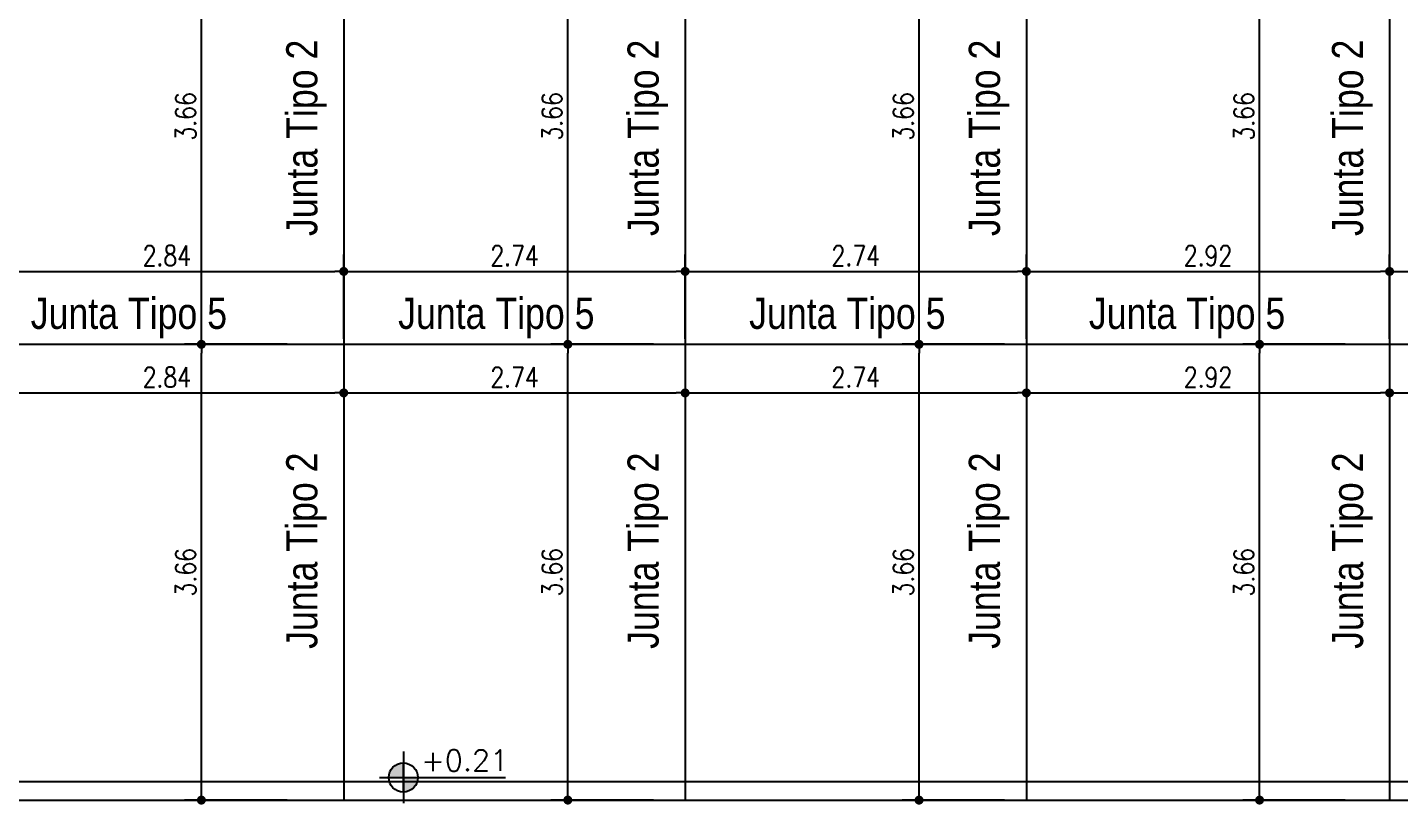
# Model space of a CAD drawing. Header units: millimetres. Extents: x 28448 to 57563, y -116865 to -58388.
# Drawn here: x 28816.08 to 28827.1, y -58468.43 to -58462.19 of the extents above; entities that cross this region are included whole.
import ezdxf

# ---------------------------------------------------------------- set-up
doc = ezdxf.new("R2010")
doc.units = ezdxf.units.MM
doc.header["$PDMODE"] = 35
doc.header["$PDSIZE"] = 0.5
doc.layers.get('DEFPOINTS').update_dxf_attribs({"color": 252, "lineweight": 5})
doc.layers.add('-PA-Cotas', color=4, linetype='Continuous')
doc.layers.add('Proyecto de Pavimento', color=4, linetype='Continuous')
doc.styles.add('Angosta', font='romans.shx', dxfattribs={"width": 0.8})
doc.styles.add('ARIAL', font='ARIALN.TTF')
doc.styles.add('romans', font='romans.shx')
doc.dimstyles.new('JC_1@100', dxfattribs={"dimscale": 0.9, "dimtxt": 0.18, "dimasz": 0.08, "dimexe": 0.15, "dimexo": 0.05, "dimgap": 0.05, "dimtad": 1, "dimzin": 1, "dimdsep": 46, "dimtxsty": 'Angosta', "dimblk1": 'DOT', "dimblk2": 'DOT', "dimsah": 1, "dimcen": 0.09, "dimclrd": 2, "dimclre": 1, "dimclrt": 3, "dimaunit": 1, "dimadec": 3, "dimazin": 0, "dimtfac": 1.8, "dimtmove": 2, "dimatfit": 3, "dimldrblk": 'DOT', "dimfxl": 0.15, "dimtolj": 1, "dimtzin": 0, "dimarcsym": 0})

# ---------------------------------------------------------------- blocks, each defined once
blk = doc.blocks.new('A$C445B3242')
h = blk.add_hatch(color=256)
h.paths.add_polyline_path([(0.195, 0.389, 0.414214), (0, 0.195), (0.195, 0.195)])
h.paths.add_polyline_path([(0.195, 0, 0.414214), (0.389, 0.195), (0.195, 0.195)])
for p, q in [((0.195, 0.389), (0.195, 0)), ((0.197, 0.544), (0.197, -0.147)), ((-0.123, 0.194), (1.565, 0.194)), ((0, 0.195), (0.389, 0.195))]:
    blk.add_line(p, q)
blk.add_circle((0.195, 0.195), 0.195)
blk = doc.blocks.new('_Dot')
at = {"color": 0, "linetype": 'ByBlock', "lineweight": -2}
blk.add_line((-0.5, 0), (-1, 0), dxfattribs=at)
at = {"color": 0, "linetype": 'ByBlock', "const_width": 0.5}
blk.add_lwpolyline([(-0.25, 0, 1), (0.25, 0, 1)], format="xyb", close=True, dxfattribs=at)
blk = doc.blocks.new('*D546')
at = {"layer": 'DEFPOINTS', "color": 0, "transparency": 16777216}
for p in [(28818.622, -58464.147), (28815.782, -58464.732), (28818.622, -58464.732)]:
    blk.add_point(p, dxfattribs=at)
at = {"layer": 'Proyecto de Pavimento', "color": 1, "lineweight": -2, "transparency": 16777216}
for p, q in [((28815.782, -58464.687), (28815.782, -58464.012)), ((28818.622, -58464.687), (28818.622, -58464.012))]:
    blk.add_line(p, q, dxfattribs=at)
at = {"layer": 'Proyecto de Pavimento', "color": 2, "lineweight": -2, "transparency": 16777216}
blk.add_line((28815.854, -58464.147), (28818.55, -58464.147), dxfattribs=at)
at = {"layer": 'Proyecto de Pavimento', "color": 2, "lineweight": -2, "transparency": 16777216, "xscale": 0.072, "yscale": 0.072, "zscale": 0.072, "rotation": 180}
blk.add_blockref('_Dot', (28815.782, -58464.147), dxfattribs=at)
at = {"layer": 'Proyecto de Pavimento', "color": 2, "lineweight": -2, "transparency": 16777216, "xscale": 0.072, "yscale": 0.072, "zscale": 0.072}
blk.add_blockref('_Dot', (28818.622, -58464.147), dxfattribs=at)
at = {"layer": 'Proyecto de Pavimento', "color": 3, "transparency": 16777216, "insert": (28817.202, -58464.021), "char_height": 0.162, "attachment_point": 5, "style": 'Angosta'}
blk.add_mtext('\\A1;2.84', dxfattribs=at)
blk = doc.blocks.new('*D543')
at = {"layer": 'DEFPOINTS', "color": 0, "transparency": 16777216}
for p in [(28815.782, -58464.732), (28818.622, -58464.732), (28818.622, -58465.122)]:
    blk.add_point(p, dxfattribs=at)
at = {"layer": 'Proyecto de Pavimento', "color": 1, "lineweight": -2, "transparency": 16777216}
for p, q in [((28815.782, -58464.777), (28815.782, -58465.257)), ((28818.622, -58464.777), (28818.622, -58465.257))]:
    blk.add_line(p, q, dxfattribs=at)
at = {"layer": 'Proyecto de Pavimento', "color": 2, "lineweight": -2, "transparency": 16777216}
blk.add_line((28815.854, -58465.122), (28818.55, -58465.122), dxfattribs=at)
at = {"layer": 'Proyecto de Pavimento', "color": 2, "lineweight": -2, "transparency": 16777216, "xscale": 0.072, "yscale": 0.072, "zscale": 0.072, "rotation": 180}
blk.add_blockref('_Dot', (28815.782, -58465.122), dxfattribs=at)
at = {"layer": 'Proyecto de Pavimento', "color": 2, "lineweight": -2, "transparency": 16777216, "xscale": 0.072, "yscale": 0.072, "zscale": 0.072}
blk.add_blockref('_Dot', (28818.622, -58465.122), dxfattribs=at)
at = {"layer": 'Proyecto de Pavimento', "color": 3, "transparency": 16777216, "insert": (28817.202, -58464.996), "char_height": 0.162, "attachment_point": 5, "style": 'Angosta'}
blk.add_mtext('\\A1;2.84', dxfattribs=at)
blk = doc.blocks.new('*D544')
at = {"layer": 'DEFPOINTS', "color": 0, "transparency": 16777216}
for p in [(28817.479, -58464.732), (28818.212, -58464.732), (28818.212, -58468.39)]:
    blk.add_point(p, dxfattribs=at)
at = {"layer": 'Proyecto de Pavimento', "color": 1, "lineweight": -2, "transparency": 16777216}
for p, q in [((28818.167, -58464.732), (28817.344, -58464.732)), ((28818.167, -58468.39), (28817.344, -58468.39))]:
    blk.add_line(p, q, dxfattribs=at)
at = {"layer": 'Proyecto de Pavimento', "color": 2, "lineweight": -2, "transparency": 16777216}
blk.add_line((28817.479, -58468.318), (28817.479, -58464.804), dxfattribs=at)
at = {"layer": 'Proyecto de Pavimento', "color": 2, "lineweight": -2, "transparency": 16777216, "xscale": 0.072, "yscale": 0.072, "zscale": 0.072}
for p, rotation in [((28817.479, -58464.732), 90), ((28817.479, -58468.39), 270)]:
    blk.add_blockref('_Dot', p, dxfattribs=dict(at, rotation=rotation))
at = {"layer": 'Proyecto de Pavimento', "color": 3, "transparency": 16777216, "insert": (28817.353, -58466.561), "char_height": 0.162, "attachment_point": 5, "rotation": 90, "style": 'Angosta'}
blk.add_mtext('\\A1;3.66', dxfattribs=at)
blk = doc.blocks.new('*D545')
at = {"layer": 'DEFPOINTS', "color": 0, "transparency": 16777216}
for p in [(28817.479, -58461.074), (28818.212, -58461.074), (28818.212, -58464.732)]:
    blk.add_point(p, dxfattribs=at)
at = {"layer": 'Proyecto de Pavimento', "color": 1, "lineweight": -2, "transparency": 16777216}
for p, q in [((28818.167, -58461.074), (28817.344, -58461.074)), ((28818.167, -58464.732), (28817.344, -58464.732))]:
    blk.add_line(p, q, dxfattribs=at)
at = {"layer": 'Proyecto de Pavimento', "color": 2, "lineweight": -2, "transparency": 16777216}
blk.add_line((28817.479, -58464.66), (28817.479, -58461.146), dxfattribs=at)
at = {"layer": 'Proyecto de Pavimento', "color": 2, "lineweight": -2, "transparency": 16777216, "xscale": 0.072, "yscale": 0.072, "zscale": 0.072}
for p, rotation in [((28817.479, -58461.074), 90), ((28817.479, -58464.732), 270)]:
    blk.add_blockref('_Dot', p, dxfattribs=dict(at, rotation=rotation))
at = {"layer": 'Proyecto de Pavimento', "color": 3, "transparency": 16777216, "insert": (28817.353, -58462.903), "char_height": 0.162, "attachment_point": 5, "rotation": 90, "style": 'Angosta'}
blk.add_mtext('\\A1;3.66', dxfattribs=at)
blk = doc.blocks.new('*D550')
at = {"layer": 'DEFPOINTS', "color": 0, "transparency": 16777216}
for p in [(28821.363, -58464.147), (28818.622, -58464.732), (28821.363, -58464.732)]:
    blk.add_point(p, dxfattribs=at)
at = {"layer": 'Proyecto de Pavimento', "color": 1, "lineweight": -2, "transparency": 16777216}
for p, q in [((28818.622, -58464.687), (28818.622, -58464.012)), ((28821.363, -58464.687), (28821.363, -58464.012))]:
    blk.add_line(p, q, dxfattribs=at)
at = {"layer": 'Proyecto de Pavimento', "color": 2, "lineweight": -2, "transparency": 16777216}
blk.add_line((28818.694, -58464.147), (28821.291, -58464.147), dxfattribs=at)
at = {"layer": 'Proyecto de Pavimento', "color": 2, "lineweight": -2, "transparency": 16777216, "xscale": 0.072, "yscale": 0.072, "zscale": 0.072, "rotation": 180}
blk.add_blockref('_Dot', (28818.622, -58464.147), dxfattribs=at)
at = {"layer": 'Proyecto de Pavimento', "color": 2, "lineweight": -2, "transparency": 16777216, "xscale": 0.072, "yscale": 0.072, "zscale": 0.072}
blk.add_blockref('_Dot', (28821.363, -58464.147), dxfattribs=at)
at = {"layer": 'Proyecto de Pavimento', "color": 3, "transparency": 16777216, "insert": (28819.993, -58464.021), "char_height": 0.162, "attachment_point": 5, "style": 'Angosta'}
blk.add_mtext('\\A1;2.74', dxfattribs=at)
blk = doc.blocks.new('*D547')
at = {"layer": 'DEFPOINTS', "color": 0, "transparency": 16777216}
for p in [(28818.622, -58464.732), (28821.363, -58464.732), (28821.363, -58465.122)]:
    blk.add_point(p, dxfattribs=at)
at = {"layer": 'Proyecto de Pavimento', "color": 1, "lineweight": -2, "transparency": 16777216}
for p, q in [((28818.622, -58464.777), (28818.622, -58465.257)), ((28821.363, -58464.777), (28821.363, -58465.257))]:
    blk.add_line(p, q, dxfattribs=at)
at = {"layer": 'Proyecto de Pavimento', "color": 2, "lineweight": -2, "transparency": 16777216}
blk.add_line((28818.694, -58465.122), (28821.291, -58465.122), dxfattribs=at)
at = {"layer": 'Proyecto de Pavimento', "color": 2, "lineweight": -2, "transparency": 16777216, "xscale": 0.072, "yscale": 0.072, "zscale": 0.072, "rotation": 180}
blk.add_blockref('_Dot', (28818.622, -58465.122), dxfattribs=at)
at = {"layer": 'Proyecto de Pavimento', "color": 2, "lineweight": -2, "transparency": 16777216, "xscale": 0.072, "yscale": 0.072, "zscale": 0.072}
blk.add_blockref('_Dot', (28821.363, -58465.122), dxfattribs=at)
at = {"layer": 'Proyecto de Pavimento', "color": 3, "transparency": 16777216, "insert": (28819.993, -58464.996), "char_height": 0.162, "attachment_point": 5, "style": 'Angosta'}
blk.add_mtext('\\A1;2.74', dxfattribs=at)
blk = doc.blocks.new('*D548')
at = {"layer": 'DEFPOINTS', "color": 0, "transparency": 16777216}
for p in [(28820.421, -58464.732), (28821.154, -58464.732), (28821.154, -58468.39)]:
    blk.add_point(p, dxfattribs=at)
at = {"layer": 'Proyecto de Pavimento', "color": 1, "lineweight": -2, "transparency": 16777216}
for p, q in [((28821.109, -58464.732), (28820.286, -58464.732)), ((28821.109, -58468.39), (28820.286, -58468.39))]:
    blk.add_line(p, q, dxfattribs=at)
at = {"layer": 'Proyecto de Pavimento', "color": 2, "lineweight": -2, "transparency": 16777216}
blk.add_line((28820.421, -58468.318), (28820.421, -58464.804), dxfattribs=at)
at = {"layer": 'Proyecto de Pavimento', "color": 2, "lineweight": -2, "transparency": 16777216, "xscale": 0.072, "yscale": 0.072, "zscale": 0.072}
for p, rotation in [((28820.421, -58464.732), 90), ((28820.421, -58468.39), 270)]:
    blk.add_blockref('_Dot', p, dxfattribs=dict(at, rotation=rotation))
at = {"layer": 'Proyecto de Pavimento', "color": 3, "transparency": 16777216, "insert": (28820.295, -58466.561), "char_height": 0.162, "attachment_point": 5, "rotation": 90, "style": 'Angosta'}
blk.add_mtext('\\A1;3.66', dxfattribs=at)
blk = doc.blocks.new('*D549')
at = {"layer": 'DEFPOINTS', "color": 0, "transparency": 16777216}
for p in [(28820.421, -58461.074), (28821.154, -58461.074), (28821.154, -58464.732)]:
    blk.add_point(p, dxfattribs=at)
at = {"layer": 'Proyecto de Pavimento', "color": 1, "lineweight": -2, "transparency": 16777216}
for p, q in [((28821.109, -58461.074), (28820.286, -58461.074)), ((28821.109, -58464.732), (28820.286, -58464.732))]:
    blk.add_line(p, q, dxfattribs=at)
at = {"layer": 'Proyecto de Pavimento', "color": 2, "lineweight": -2, "transparency": 16777216}
blk.add_line((28820.421, -58464.66), (28820.421, -58461.146), dxfattribs=at)
at = {"layer": 'Proyecto de Pavimento', "color": 2, "lineweight": -2, "transparency": 16777216, "xscale": 0.072, "yscale": 0.072, "zscale": 0.072}
for p, rotation in [((28820.421, -58461.074), 90), ((28820.421, -58464.732), 270)]:
    blk.add_blockref('_Dot', p, dxfattribs=dict(at, rotation=rotation))
at = {"layer": 'Proyecto de Pavimento', "color": 3, "transparency": 16777216, "insert": (28820.295, -58462.903), "char_height": 0.162, "attachment_point": 5, "rotation": 90, "style": 'Angosta'}
blk.add_mtext('\\A1;3.66', dxfattribs=at)
blk = doc.blocks.new('*D554')
at = {"layer": 'DEFPOINTS', "color": 0, "transparency": 16777216}
for p in [(28824.103, -58464.147), (28821.363, -58464.732), (28824.103, -58464.732)]:
    blk.add_point(p, dxfattribs=at)
at = {"layer": 'Proyecto de Pavimento', "color": 1, "lineweight": -2, "transparency": 16777216}
for p, q in [((28821.363, -58464.687), (28821.363, -58464.012)), ((28824.103, -58464.687), (28824.103, -58464.012))]:
    blk.add_line(p, q, dxfattribs=at)
at = {"layer": 'Proyecto de Pavimento', "color": 2, "lineweight": -2, "transparency": 16777216}
blk.add_line((28821.435, -58464.147), (28824.031, -58464.147), dxfattribs=at)
at = {"layer": 'Proyecto de Pavimento', "color": 2, "lineweight": -2, "transparency": 16777216, "xscale": 0.072, "yscale": 0.072, "zscale": 0.072, "rotation": 180}
blk.add_blockref('_Dot', (28821.363, -58464.147), dxfattribs=at)
at = {"layer": 'Proyecto de Pavimento', "color": 2, "lineweight": -2, "transparency": 16777216, "xscale": 0.072, "yscale": 0.072, "zscale": 0.072}
blk.add_blockref('_Dot', (28824.103, -58464.147), dxfattribs=at)
at = {"layer": 'Proyecto de Pavimento', "color": 3, "transparency": 16777216, "insert": (28822.733, -58464.021), "char_height": 0.162, "attachment_point": 5, "style": 'Angosta'}
blk.add_mtext('\\A1;2.74', dxfattribs=at)
blk = doc.blocks.new('*D551')
at = {"layer": 'DEFPOINTS', "color": 0, "transparency": 16777216}
for p in [(28821.363, -58464.732), (28824.103, -58464.732), (28824.103, -58465.122)]:
    blk.add_point(p, dxfattribs=at)
at = {"layer": 'Proyecto de Pavimento', "color": 1, "lineweight": -2, "transparency": 16777216}
for p, q in [((28821.363, -58464.777), (28821.363, -58465.257)), ((28824.103, -58464.777), (28824.103, -58465.257))]:
    blk.add_line(p, q, dxfattribs=at)
at = {"layer": 'Proyecto de Pavimento', "color": 2, "lineweight": -2, "transparency": 16777216}
blk.add_line((28821.435, -58465.122), (28824.031, -58465.122), dxfattribs=at)
at = {"layer": 'Proyecto de Pavimento', "color": 2, "lineweight": -2, "transparency": 16777216, "xscale": 0.072, "yscale": 0.072, "zscale": 0.072, "rotation": 180}
blk.add_blockref('_Dot', (28821.363, -58465.122), dxfattribs=at)
at = {"layer": 'Proyecto de Pavimento', "color": 2, "lineweight": -2, "transparency": 16777216, "xscale": 0.072, "yscale": 0.072, "zscale": 0.072}
blk.add_blockref('_Dot', (28824.103, -58465.122), dxfattribs=at)
at = {"layer": 'Proyecto de Pavimento', "color": 3, "transparency": 16777216, "insert": (28822.733, -58464.996), "char_height": 0.162, "attachment_point": 5, "style": 'Angosta'}
blk.add_mtext('\\A1;2.74', dxfattribs=at)
blk = doc.blocks.new('*D552')
at = {"layer": 'DEFPOINTS', "color": 0, "transparency": 16777216}
for p in [(28823.241, -58464.732), (28823.973, -58464.732), (28823.973, -58468.39)]:
    blk.add_point(p, dxfattribs=at)
at = {"layer": 'Proyecto de Pavimento', "color": 1, "lineweight": -2, "transparency": 16777216}
for p, q in [((28823.928, -58464.732), (28823.106, -58464.732)), ((28823.928, -58468.39), (28823.106, -58468.39))]:
    blk.add_line(p, q, dxfattribs=at)
at = {"layer": 'Proyecto de Pavimento', "color": 2, "lineweight": -2, "transparency": 16777216}
blk.add_line((28823.241, -58468.318), (28823.241, -58464.804), dxfattribs=at)
at = {"layer": 'Proyecto de Pavimento', "color": 2, "lineweight": -2, "transparency": 16777216, "xscale": 0.072, "yscale": 0.072, "zscale": 0.072}
for p, rotation in [((28823.241, -58464.732), 90), ((28823.241, -58468.39), 270)]:
    blk.add_blockref('_Dot', p, dxfattribs=dict(at, rotation=rotation))
at = {"layer": 'Proyecto de Pavimento', "color": 3, "transparency": 16777216, "insert": (28823.115, -58466.561), "char_height": 0.162, "attachment_point": 5, "rotation": 90, "style": 'Angosta'}
blk.add_mtext('\\A1;3.66', dxfattribs=at)
blk = doc.blocks.new('*D553')
at = {"layer": 'DEFPOINTS', "color": 0, "transparency": 16777216}
for p in [(28823.241, -58461.074), (28823.973, -58461.074), (28823.973, -58464.732)]:
    blk.add_point(p, dxfattribs=at)
at = {"layer": 'Proyecto de Pavimento', "color": 1, "lineweight": -2, "transparency": 16777216}
for p, q in [((28823.928, -58461.074), (28823.106, -58461.074)), ((28823.928, -58464.732), (28823.106, -58464.732))]:
    blk.add_line(p, q, dxfattribs=at)
at = {"layer": 'Proyecto de Pavimento', "color": 2, "lineweight": -2, "transparency": 16777216}
blk.add_line((28823.241, -58464.66), (28823.241, -58461.146), dxfattribs=at)
at = {"layer": 'Proyecto de Pavimento', "color": 2, "lineweight": -2, "transparency": 16777216, "xscale": 0.072, "yscale": 0.072, "zscale": 0.072}
for p, rotation in [((28823.241, -58461.074), 90), ((28823.241, -58464.732), 270)]:
    blk.add_blockref('_Dot', p, dxfattribs=dict(at, rotation=rotation))
at = {"layer": 'Proyecto de Pavimento', "color": 3, "transparency": 16777216, "insert": (28823.115, -58462.903), "char_height": 0.162, "attachment_point": 5, "rotation": 90, "style": 'Angosta'}
blk.add_mtext('\\A1;3.66', dxfattribs=at)
blk = doc.blocks.new('*D558')
at = {"layer": 'DEFPOINTS', "color": 0, "transparency": 16777216}
for p in [(28827.019, -58464.147), (28824.103, -58464.732), (28827.019, -58464.732)]:
    blk.add_point(p, dxfattribs=at)
at = {"layer": 'Proyecto de Pavimento', "color": 1, "lineweight": -2, "transparency": 16777216}
for p, q in [((28824.103, -58464.687), (28824.103, -58464.012)), ((28827.019, -58464.687), (28827.019, -58464.012))]:
    blk.add_line(p, q, dxfattribs=at)
at = {"layer": 'Proyecto de Pavimento', "color": 2, "lineweight": -2, "transparency": 16777216}
blk.add_line((28824.175, -58464.147), (28826.947, -58464.147), dxfattribs=at)
at = {"layer": 'Proyecto de Pavimento', "color": 2, "lineweight": -2, "transparency": 16777216, "xscale": 0.072, "yscale": 0.072, "zscale": 0.072, "rotation": 180}
blk.add_blockref('_Dot', (28824.103, -58464.147), dxfattribs=at)
at = {"layer": 'Proyecto de Pavimento', "color": 2, "lineweight": -2, "transparency": 16777216, "xscale": 0.072, "yscale": 0.072, "zscale": 0.072}
blk.add_blockref('_Dot', (28827.019, -58464.147), dxfattribs=at)
at = {"layer": 'Proyecto de Pavimento', "color": 3, "transparency": 16777216, "insert": (28825.561, -58464.021), "char_height": 0.162, "attachment_point": 5, "style": 'Angosta'}
blk.add_mtext('\\A1;2.92', dxfattribs=at)
blk = doc.blocks.new('*D555')
at = {"layer": 'DEFPOINTS', "color": 0, "transparency": 16777216}
for p in [(28824.103, -58464.732), (28827.019, -58464.732), (28827.019, -58465.122)]:
    blk.add_point(p, dxfattribs=at)
at = {"layer": 'Proyecto de Pavimento', "color": 1, "lineweight": -2, "transparency": 16777216}
for p, q in [((28824.103, -58464.777), (28824.103, -58465.257)), ((28827.019, -58464.777), (28827.019, -58465.257))]:
    blk.add_line(p, q, dxfattribs=at)
at = {"layer": 'Proyecto de Pavimento', "color": 2, "lineweight": -2, "transparency": 16777216}
blk.add_line((28824.175, -58465.122), (28826.947, -58465.122), dxfattribs=at)
at = {"layer": 'Proyecto de Pavimento', "color": 2, "lineweight": -2, "transparency": 16777216, "xscale": 0.072, "yscale": 0.072, "zscale": 0.072, "rotation": 180}
blk.add_blockref('_Dot', (28824.103, -58465.122), dxfattribs=at)
at = {"layer": 'Proyecto de Pavimento', "color": 2, "lineweight": -2, "transparency": 16777216, "xscale": 0.072, "yscale": 0.072, "zscale": 0.072}
blk.add_blockref('_Dot', (28827.019, -58465.122), dxfattribs=at)
at = {"layer": 'Proyecto de Pavimento', "color": 3, "transparency": 16777216, "insert": (28825.561, -58464.996), "char_height": 0.162, "attachment_point": 5, "style": 'Angosta'}
blk.add_mtext('\\A1;2.92', dxfattribs=at)
blk = doc.blocks.new('*D556')
at = {"layer": 'DEFPOINTS', "color": 0, "transparency": 16777216}
for p in [(28825.975, -58464.732), (28826.708, -58464.732), (28826.708, -58468.39)]:
    blk.add_point(p, dxfattribs=at)
at = {"layer": 'Proyecto de Pavimento', "color": 1, "lineweight": -2, "transparency": 16777216}
for p, q in [((28826.663, -58464.732), (28825.84, -58464.732)), ((28826.663, -58468.39), (28825.84, -58468.39))]:
    blk.add_line(p, q, dxfattribs=at)
at = {"layer": 'Proyecto de Pavimento', "color": 2, "lineweight": -2, "transparency": 16777216}
blk.add_line((28825.975, -58468.318), (28825.975, -58464.804), dxfattribs=at)
at = {"layer": 'Proyecto de Pavimento', "color": 2, "lineweight": -2, "transparency": 16777216, "xscale": 0.072, "yscale": 0.072, "zscale": 0.072}
for p, rotation in [((28825.975, -58464.732), 90), ((28825.975, -58468.39), 270)]:
    blk.add_blockref('_Dot', p, dxfattribs=dict(at, rotation=rotation))
at = {"layer": 'Proyecto de Pavimento', "color": 3, "transparency": 16777216, "insert": (28825.849, -58466.561), "char_height": 0.162, "attachment_point": 5, "rotation": 90, "style": 'Angosta'}
blk.add_mtext('\\A1;3.66', dxfattribs=at)
blk = doc.blocks.new('*D557')
at = {"layer": 'DEFPOINTS', "color": 0, "transparency": 16777216}
for p in [(28825.975, -58461.074), (28826.708, -58461.074), (28826.708, -58464.732)]:
    blk.add_point(p, dxfattribs=at)
at = {"layer": 'Proyecto de Pavimento', "color": 1, "lineweight": -2, "transparency": 16777216}
for p, q in [((28826.663, -58461.074), (28825.84, -58461.074)), ((28826.663, -58464.732), (28825.84, -58464.732))]:
    blk.add_line(p, q, dxfattribs=at)
at = {"layer": 'Proyecto de Pavimento', "color": 2, "lineweight": -2, "transparency": 16777216}
blk.add_line((28825.975, -58464.66), (28825.975, -58461.146), dxfattribs=at)
at = {"layer": 'Proyecto de Pavimento', "color": 2, "lineweight": -2, "transparency": 16777216, "xscale": 0.072, "yscale": 0.072, "zscale": 0.072}
for p, rotation in [((28825.975, -58461.074), 90), ((28825.975, -58464.732), 270)]:
    blk.add_blockref('_Dot', p, dxfattribs=dict(at, rotation=rotation))
at = {"layer": 'Proyecto de Pavimento', "color": 3, "transparency": 16777216, "insert": (28825.849, -58462.903), "char_height": 0.162, "attachment_point": 5, "rotation": 90, "style": 'Angosta'}
blk.add_mtext('\\A1;3.66', dxfattribs=at)
blk = doc.blocks.new('*D562')
at = {"layer": 'DEFPOINTS', "color": 0, "transparency": 16777216}
for p in [(28829.84, -58464.147), (28827.019, -58464.732), (28829.84, -58464.732)]:
    blk.add_point(p, dxfattribs=at)
at = {"layer": 'Proyecto de Pavimento', "color": 1, "lineweight": -2, "transparency": 16777216}
for p, q in [((28827.019, -58464.687), (28827.019, -58464.012)), ((28829.84, -58464.687), (28829.84, -58464.012))]:
    blk.add_line(p, q, dxfattribs=at)
at = {"layer": 'Proyecto de Pavimento', "color": 2, "lineweight": -2, "transparency": 16777216}
blk.add_line((28827.091, -58464.147), (28829.768, -58464.147), dxfattribs=at)
at = {"layer": 'Proyecto de Pavimento', "color": 2, "lineweight": -2, "transparency": 16777216, "xscale": 0.072, "yscale": 0.072, "zscale": 0.072, "rotation": 180}
blk.add_blockref('_Dot', (28827.019, -58464.147), dxfattribs=at)
at = {"layer": 'Proyecto de Pavimento', "color": 2, "lineweight": -2, "transparency": 16777216, "xscale": 0.072, "yscale": 0.072, "zscale": 0.072}
blk.add_blockref('_Dot', (28829.84, -58464.147), dxfattribs=at)
at = {"layer": 'Proyecto de Pavimento', "color": 3, "transparency": 16777216, "insert": (28828.429, -58464.021), "char_height": 0.162, "attachment_point": 5, "style": 'Angosta'}
blk.add_mtext('\\A1;2.82', dxfattribs=at)
blk = doc.blocks.new('*D559')
at = {"layer": 'DEFPOINTS', "color": 0, "transparency": 16777216}
for p in [(28827.019, -58464.732), (28829.84, -58464.732), (28829.84, -58465.122)]:
    blk.add_point(p, dxfattribs=at)
at = {"layer": 'Proyecto de Pavimento', "color": 1, "lineweight": -2, "transparency": 16777216}
for p, q in [((28827.019, -58464.777), (28827.019, -58465.257)), ((28829.84, -58464.777), (28829.84, -58465.257))]:
    blk.add_line(p, q, dxfattribs=at)
at = {"layer": 'Proyecto de Pavimento', "color": 2, "lineweight": -2, "transparency": 16777216}
blk.add_line((28827.091, -58465.122), (28829.768, -58465.122), dxfattribs=at)
at = {"layer": 'Proyecto de Pavimento', "color": 2, "lineweight": -2, "transparency": 16777216, "xscale": 0.072, "yscale": 0.072, "zscale": 0.072, "rotation": 180}
blk.add_blockref('_Dot', (28827.019, -58465.122), dxfattribs=at)
at = {"layer": 'Proyecto de Pavimento', "color": 2, "lineweight": -2, "transparency": 16777216, "xscale": 0.072, "yscale": 0.072, "zscale": 0.072}
blk.add_blockref('_Dot', (28829.84, -58465.122), dxfattribs=at)
at = {"layer": 'Proyecto de Pavimento', "color": 3, "transparency": 16777216, "insert": (28828.429, -58464.996), "char_height": 0.162, "attachment_point": 5, "style": 'Angosta'}
blk.add_mtext('\\A1;2.82', dxfattribs=at)

msp = doc.modelspace()

# ---------------------------------------------------------------- linework, layer by layer
at = {"layer": 'Proyecto de Pavimento'}
for p, q in [((28790.9212, -58468.2397), (28848.5753, -58468.2397)), ((28790.9212, -58468.3897), (28848.5753, -58468.3897))]:
    msp.add_line(p, q, dxfattribs=at)
at = {"layer": 'Proyecto de Pavimento', "color": 3}
for points in [[(28818.6224, -58461.0738), (28818.6224, -58468.3897)], [(28821.3627, -58461.0738), (28821.3627, -58468.3897)], [(28824.1029, -58461.0738), (28824.1029, -58468.3897)], [(28827.0187, -58461.0738), (28827.0187, -58468.3897)]]:
    msp.add_lwpolyline(points, dxfattribs=at)
at = {"layer": 'Proyecto de Pavimento', "color": 7}
msp.add_lwpolyline([(28790.9212, -58464.7317), (28852.2164, -58464.7317)], dxfattribs=at)

# ---------------------------------------------------------------- block references
at = {"layer": 'Proyecto de Pavimento', "xscale": 0.6000000000931323, "yscale": 0.6000000000931323, "zscale": 0.6000000000931323}
msp.add_blockref('A$C445B3242', (28818.983, -58468.3257, -499.7917), dxfattribs=at)

# ---------------------------------------------------------------- texts
at = {"layer": '-PA-Cotas', "linetype": 'Continuous', "insert": (28819.9426, -58467.9856, -499.7917), "char_height": 0.17, "width": 12.695578, "attachment_point": 3, "rotation": 0.13103, "style": 'romans'}
msp.add_mtext('+0.21', dxfattribs=at)
at = {"layer": 'Proyecto de Pavimento', "color": 0, "style": 'ARIAL'}
for p in [(28818.4101, -58463.863), (28821.1503, -58463.863), (28823.8906, -58463.863), (28826.8063, -58463.863), (28818.4101, -58467.1762), (28821.1503, -58467.1762), (28823.8906, -58467.1762), (28826.8063, -58467.1762)]:
    msp.add_text('Junta Tipo 2', height=0.25, rotation=90, dxfattribs=at).set_placement(p)
for p in [(28816.1089, -58464.6082), (28819.0591, -58464.6082), (28821.8773, -58464.6082), (28824.6048, -58464.6082)]:
    msp.add_text('Junta Tipo 5', height=0.25, dxfattribs=at).set_placement(p)

# ---------------------------------------------------------------- dimensions: what is measured, and where the dimension line sits
at = {"layer": 'Proyecto de Pavimento'}
for base, p1, p2, picture, middle in [((28817.4791, -58461.0738), (28818.2118, -58464.7317), (28818.2118, -58461.0738), '*D545', (28817.3531, -58462.9028)), ((28820.421, -58461.0738), (28821.1537, -58464.7317), (28821.1537, -58461.0738), '*D549', (28820.295, -58462.9028)), ((28823.2407, -58461.0738), (28823.9734, -58464.7317), (28823.9734, -58461.0738), '*D553', (28823.1147, -58462.9028)), ((28825.975, -58461.0738), (28826.7077, -58464.7317), (28826.7077, -58461.0738), '*D557', (28825.849, -58462.9028)), ((28817.4791, -58464.7317), (28818.2118, -58468.3897), (28818.2118, -58464.7317), '*D544', (28817.3531, -58466.5607)), ((28820.421, -58464.7317), (28821.1537, -58468.3897), (28821.1537, -58464.7317), '*D548', (28820.295, -58466.5607)), ((28823.2407, -58464.7317), (28823.9734, -58468.3897), (28823.9734, -58464.7317), '*D552', (28823.1147, -58466.5607)), ((28825.975, -58464.7317), (28826.7077, -58468.3897), (28826.7077, -58464.7317), '*D556', (28825.849, -58466.5607))]:
    dim = msp.add_linear_dim(base=base, p1=p1, p2=p2, angle=90, dimstyle='JC_1@100', dxfattribs=at)
    dim.commit()
    dim.dimension.update_dxf_attribs({"geometry": picture, "text_midpoint": middle})
for base, p1, p2, picture, middle in [((28818.6224, -58464.1473), (28815.7822, -58464.7317), (28818.6224, -58464.7317), '*D546', (28817.2023, -58464.0213)), ((28821.3627, -58464.1473), (28818.6224, -58464.7317), (28821.3627, -58464.7317), '*D550', (28819.9926, -58464.0213)), ((28824.1029, -58464.1473), (28821.3627, -58464.7317), (28824.1029, -58464.7317), '*D554', (28822.7328, -58464.0213)), ((28827.0187, -58464.1473), (28824.1029, -58464.7317), (28827.0187, -58464.7317), '*D558', (28825.5608, -58464.0213)), ((28829.84, -58464.1473), (28827.0187, -58464.7317), (28829.84, -58464.7317), '*D562', (28828.4293, -58464.0213)), ((28818.6224, -58465.1219), (28815.7822, -58464.7317), (28818.6224, -58464.7317), '*D543', (28817.2023, -58464.9959)), ((28821.3627, -58465.1219), (28818.6224, -58464.7317), (28821.3627, -58464.7317), '*D547', (28819.9926, -58464.9959)), ((28824.1029, -58465.1219), (28821.3627, -58464.7317), (28824.1029, -58464.7317), '*D551', (28822.7328, -58464.9959)), ((28827.0187, -58465.1219), (28824.1029, -58464.7317), (28827.0187, -58464.7317), '*D555', (28825.5608, -58464.9959)), ((28829.84, -58465.1219), (28827.0187, -58464.7317), (28829.84, -58464.7317), '*D559', (28828.4293, -58464.9959))]:
    dim = msp.add_linear_dim(base=base, p1=p1, p2=p2, dimstyle='JC_1@100', dxfattribs=at)
    dim.commit()
    dim.dimension.update_dxf_attribs({"geometry": picture, "text_midpoint": middle})

doc.saveas('drawing.dxf')
